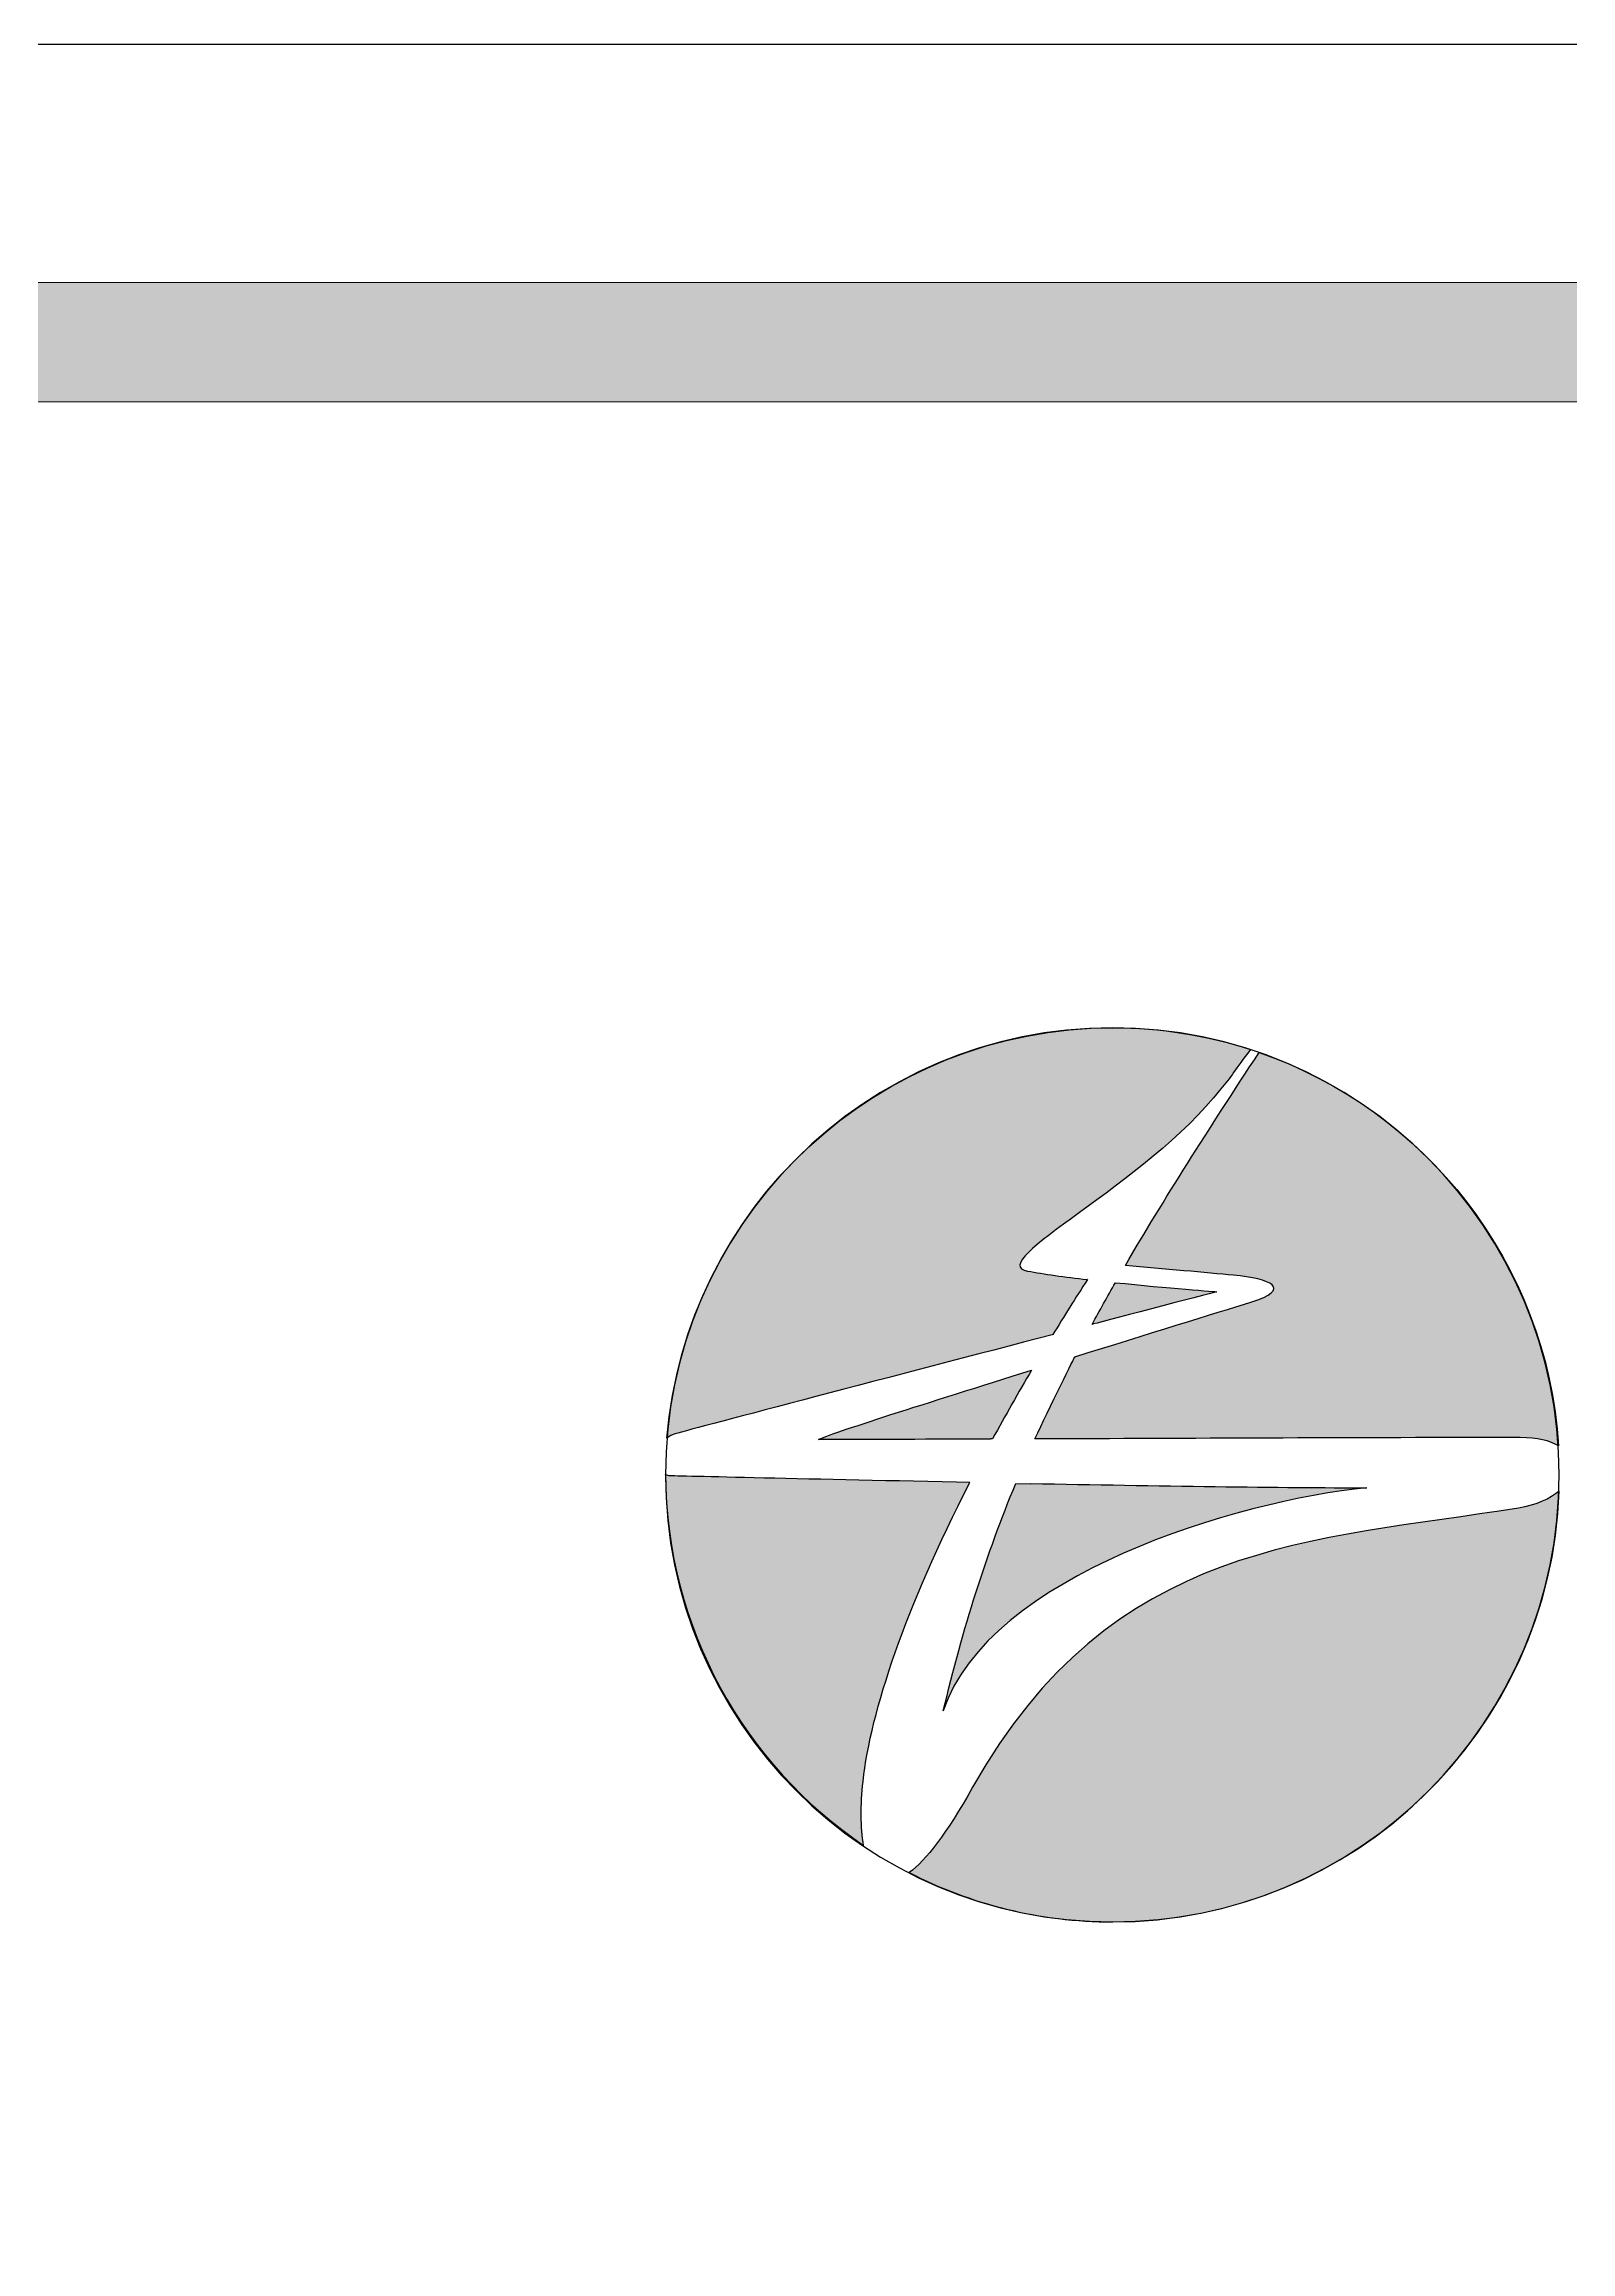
# Model space of a CAD drawing. Header units: millimetres. Extents: x 657.2 to 702.2, y 355.6 to 420.6.
# Drawn here: x 679.23 to 685.63, y 411.3 to 420.56 of the extents above; entities that cross this region are included whole.
import ezdxf
from ezdxf.enums import TextEntityAlignment as Align

# ---------------------------------------------------------------- set-up
doc = ezdxf.new("R2010")
doc.units = ezdxf.units.MM
doc.layers.add('GSBWFILL', color=1, linetype='Continuous', lineweight=0)
for name, color, linetype in [('L18', 4, 'Continuous'), ('L25', 1, 'Continuous'), ('L50', 7, 'Continuous'), ('TBLK18', 4, 'Continuous')]:
    doc.layers.add(name, color=color, linetype=linetype)
doc.styles.add('TSText', font='isocp2.shx')

# ---------------------------------------------------------------- blocks, each defined once
blk = doc.blocks.new('*U90')
at = {"layer": 'GSBWFILL'}
blk.add_hatch(color=256, dxfattribs=at).paths.add_polyline_path([(-379.9, -580), (380, -580, 0.4142136), (430, -530), (430, 530, 0.4142136), (380, 580), (-380, 580, 0.4142136), (-430, 530), (-430, -530, 0.4142136), (-380, -580), (-380, -570, -0.4142136), (-420, -530), (-420, 530, -0.4142136), (-380, 570), (380, 570, -0.4142136), (420, 530), (420, -530, -0.4142136), (380, -570), (-379.9, -570)])
at = {"layer": 'GSBWFILL', "linetype": 'Continuous'}
for points in [[(-380, -600), (380, -600, 0.4142136), (450, -530), (450, 530, 0.4142136), (380, 600), (-380, 600, 0.4142136), (-450, 530), (-450, -530, 0.4142136), (-380, -600)], [(-379.9, -580), (380, -580, 0.4142136), (430, -530), (430, 530, 0.4142136), (380, 580), (-380, 580, 0.4142136), (-430, 530), (-430, -530, 0.4142136), (-380, -580), (-380, -570, -0.4142136), (-420, -530), (-420, 530, -0.4142136), (-380, 570), (380, 570, -0.4142136), (420, 530), (420, -530, -0.4142136), (380, -570), (-379.9, -570), (-379.9, -580)]]:
    blk.add_lwpolyline(points, format="xyb", close=True, dxfattribs=at)
at = {"layer": 'GSBWFILL', "color": 250, "style": 'TSText'}
for s in ['levels:GSCOLORFILL|GSBWFILL|GSOUTLINE', 'panelStyle:MR-MMS-Litter.ssm', 'constructPanels:900|600|450', 'chevronShoulderRadius:300.000', 'panelBorderRadius:300.000', 'chevronTipRadius:300.000', 'panelRoundCorners:0', 'constructPanelMode:0', 'panelStation:none', 'panelWidthLock:1', 'panelHeightLock:1', 'heightRounding:0', 'panelName:name', 'panelQuantity:1', 'panelMaterial:0', 'legendMaterial:0', 'panelMounting:0', 'marginAlign:9', 'panelStandard:1', 'widthRounding:0', 'panelSizes:', 'panelShape:0', 'version:2']:
    blk.add_text(s, height=0.001, dxfattribs=at).set_placement((0, 599.998), align=Align.CENTER)
blk = doc.blocks.new('MRWA_Logo')
at = {"layer": 'TBLK18'}
h = blk.add_hatch(color=256, dxfattribs=at)
edge = h.paths.add_edge_path()
edge.add_spline(control_points=[(0, -6.225), (-0.728, -5.989), (-1.504, -5.861), (-2.31, -5.861), (-2.31, -5.861), (-6.248, -5.861), (-9.476, -8.893), (-9.789, -12.744), (-9.789, -12.744), (-9.746, -12.711), (-9.699, -12.685), (-9.65, -12.673), (-9.65, -12.673), (-9.26, -12.563), (-5.853, -11.671), (-3.325, -11.01), (-3.325, -11.01), (-3.325, -11.01), (-3.325, -11.01), (-3.325, -11.01), (-3.325, -11.01), (-3.325, -11.01), (-3.314, -11.007), (-3.314, -11.007), (-3.314, -11.007), (-3.13, -10.706), (-2.937, -10.398), (-2.736, -10.086), (-2.736, -10.086), (-2.736, -10.086), (-2.737, -10.086), (-2.737, -10.086), (-2.737, -10.086), (-2.737, -10.086), (-2.736, -10.085), (-2.736, -10.085), (-2.736, -10.085), (-3.114, -10.041), (-3.471, -9.993), (-3.738, -9.943), (-3.738, -9.943), (-4.493, -9.798), (-1.738, -8.484), (-0.499, -6.886), (-0.499, -6.886), (-0.326, -6.701), (-0.26, -6.563), (0, -6.225)], knot_values=[0, 0, 0, 0, 0.083333, 0.083333, 0.083333, 0.083333, 0.166667, 0.166667, 0.166667, 0.166667, 0.25, 0.25, 0.25, 0.25, 0.333333, 0.333333, 0.333333, 0.333333, 0.416667, 0.416667, 0.416667, 0.416667, 0.5, 0.5, 0.5, 0.5, 0.583333, 0.583333, 0.583333, 0.583333, 0.666667, 0.666667, 0.666667, 0.666667, 0.75, 0.75, 0.75, 0.75, 0.833333, 0.833333, 0.833333, 0.833333, 0.916667, 0.916667, 0.916667, 0.916667, 1, 1, 1, 1], degree=3, periodic=0)
h = blk.add_hatch(color=256, dxfattribs=at)
edge = h.paths.add_edge_path()
edge.add_spline(control_points=[(5.17, -12.874), (4.974, -9.808), (2.933, -7.242), (0.146, -6.274), (0.146, -6.274), (-0.715, -7.583), (-1.457, -8.747), (-2.099, -9.849), (-2.099, -9.849), (-2.099, -9.849), (-2.098, -9.849), (-2.098, -9.849), (-2.098, -9.849), (-2.098, -9.849), (-2.099, -9.851), (-2.099, -9.851), (-2.099, -9.851), (-1.459, -9.904), (-0.732, -9.971), (-0.286, -10.012), (-0.286, -10.012), (0.337, -10.069), (0.721, -10.239), (0.004, -10.465), (0.004, -10.465), (-0.596, -10.652), (-1.74, -11.005), (-2.946, -11.38), (-2.946, -11.38), (-2.931, -11.352), (-3.385, -12.249), (-3.615, -12.758), (-3.615, -12.758), (-3.615, -12.758), (-3.323, -12.758), (-3.323, -12.758), (-3.323, -12.758), (-3.323, -12.758), (-3.323, -12.758), (-3.323, -12.758), (-3.323, -12.758), (-0.779, -12.749), (1.835, -12.735), (4.526, -12.735), (4.526, -12.735), (4.812, -12.735), (5.026, -12.789), (5.17, -12.874)], knot_values=[0, 0, 0, 0, 0.083333, 0.083333, 0.083333, 0.083333, 0.166667, 0.166667, 0.166667, 0.166667, 0.25, 0.25, 0.25, 0.25, 0.333333, 0.333333, 0.333333, 0.333333, 0.416667, 0.416667, 0.416667, 0.416667, 0.5, 0.5, 0.5, 0.5, 0.583333, 0.583333, 0.583333, 0.583333, 0.666667, 0.666667, 0.666667, 0.666667, 0.75, 0.75, 0.75, 0.75, 0.833333, 0.833333, 0.833333, 0.833333, 0.916667, 0.916667, 0.916667, 0.916667, 1, 1, 1, 1], degree=3, periodic=0)
h = blk.add_hatch(color=256, dxfattribs=at)
edge = h.paths.add_edge_path()
edge.add_spline(control_points=[(-2.265, -10.137), (-2.4, -10.372), (-2.53, -10.605), (-2.656, -10.836), (-2.656, -10.836), (-2.653, -10.835), (-0.701, -10.325), (-0.562, -10.289), (-0.562, -10.289), (-0.562, -10.289), (-1.394, -10.227), (-2.262, -10.137), (-2.262, -10.137), (-2.262, -10.137), (-2.263, -10.137), (-2.263, -10.137), (-2.263, -10.137), (-2.263, -10.137), (-2.265, -10.137), (-2.265, -10.137)], knot_values=[0, 0, 0, 0, 0.2, 0.2, 0.2, 0.2, 0.4, 0.4, 0.4, 0.4, 0.6, 0.6, 0.6, 0.6, 0.8, 0.8, 0.8, 0.8, 1, 1, 1, 1], degree=3, periodic=0)
h = blk.add_hatch(color=256, dxfattribs=at)
edge = h.paths.add_edge_path()
edge.add_spline(control_points=[(-3.674, -11.607), (-5.395, -12.144), (-7.047, -12.668), (-7.248, -12.767), (-7.248, -12.767), (-6.296, -12.767), (-5.334, -12.765), (-4.362, -12.762), (-4.362, -12.762), (-4.362, -12.762), (-4.326, -12.759), (-4.326, -12.759), (-4.326, -12.759), (-4.116, -12.372), (-3.89, -11.973), (-3.674, -11.607), (-3.674, -11.607), (-3.674, -11.607), (-3.674, -11.607), (-3.674, -11.607)], knot_values=[0, 0, 0, 0, 0.2, 0.2, 0.2, 0.2, 0.4, 0.4, 0.4, 0.4, 0.6, 0.6, 0.6, 0.6, 0.8, 0.8, 0.8, 0.8, 1, 1, 1, 1], degree=3, periodic=0)
h = blk.add_hatch(color=256, dxfattribs=at)
edge = h.paths.add_edge_path()
edge.add_spline(control_points=[(-6.491, -19.577), (-8.485, -18.226), (-9.8, -15.938), (-9.813, -13.358), (-9.813, -13.358), (-9.797, -13.365), (-9.779, -13.371), (-9.76, -13.377), (-9.76, -13.377), (-9.76, -13.377), (-7.543, -13.431), (-4.929, -13.483), (-4.929, -13.483), (-4.929, -13.483), (-4.929, -13.483), (-4.929, -13.483), (-4.929, -13.483), (-4.929, -13.483), (-4.71, -13.488), (-4.71, -13.488), (-4.71, -13.488), (-5.788, -15.598), (-6.368, -17.317), (-6.499, -18.503), (-6.499, -18.503), (-6.543, -18.902), (-6.542, -19.281), (-6.491, -19.577)], knot_values=[0, 0, 0, 0, 0.142857, 0.142857, 0.142857, 0.142857, 0.285714, 0.285714, 0.285714, 0.285714, 0.428571, 0.428571, 0.428571, 0.428571, 0.571429, 0.571429, 0.571429, 0.571429, 0.714286, 0.714286, 0.714286, 0.714286, 0.857143, 0.857143, 0.857143, 0.857143, 1, 1, 1, 1], degree=3, periodic=0)
h = blk.add_hatch(color=256, dxfattribs=at)
edge = h.paths.add_edge_path()
edge.add_spline(control_points=[(5.181, -13.633), (5.036, -17.65), (1.736, -20.861), (-2.311, -20.861), (-2.311, -20.861), (-3.54, -20.861), (-4.699, -20.562), (-5.723, -20.034), (-5.723, -20.034), (-5.448, -19.826), (-5.097, -19.378), (-4.663, -18.603), (-4.663, -18.603), (-2.317, -14.44), (1.054, -14.478), (4.494, -13.918), (4.494, -13.918), (4.797, -13.868), (5.027, -13.762), (5.181, -13.633)], knot_values=[0, 0, 0, 0, 0.2, 0.2, 0.2, 0.2, 0.4, 0.4, 0.4, 0.4, 0.6, 0.6, 0.6, 0.6, 0.8, 0.8, 0.8, 0.8, 1, 1, 1, 1], degree=3, periodic=0)
h = blk.add_hatch(color=256, dxfattribs=at)
edge = h.paths.add_edge_path()
edge.add_spline(control_points=[(-3.938, -13.505), (-4.429, -14.697), (-4.825, -15.93), (-5.153, -17.32), (-5.153, -17.32), (-4.405, -15.044), (-0.204, -13.792), (1.953, -13.578), (1.953, -13.578), (0.579, -13.578), (-1.586, -13.546), (-3.683, -13.507), (-3.683, -13.507), (-3.683, -13.507), (-3.685, -13.51), (-3.685, -13.51), (-3.685, -13.51), (-3.685, -13.51), (-3.938, -13.505), (-3.938, -13.505)], knot_values=[0, 0, 0, 0, 0.2, 0.2, 0.2, 0.2, 0.4, 0.4, 0.4, 0.4, 0.6, 0.6, 0.6, 0.6, 0.8, 0.8, 0.8, 0.8, 1, 1, 1, 1], degree=3, periodic=0)
blk.add_ellipse((-2.317, -13.361), major_axis=(0, 7.5), ratio=0.999625, start_param=0, end_param=6.28318, dxfattribs=at)
for points, knots in [([(0, -6.225), (-0.728, -5.989), (-1.504, -5.861), (-2.31, -5.861), (-2.31, -5.861), (-6.248, -5.861), (-9.476, -8.893), (-9.789, -12.744), (-9.789, -12.744), (-9.746, -12.711), (-9.699, -12.685), (-9.65, -12.673), (-9.65, -12.673), (-9.26, -12.563), (-5.853, -11.671), (-3.325, -11.01), (-3.325, -11.01), (-3.325, -11.01), (-3.325, -11.01), (-3.325, -11.01), (-3.325, -11.01), (-3.325, -11.01), (-3.314, -11.007), (-3.314, -11.007), (-3.314, -11.007), (-3.13, -10.706), (-2.937, -10.398), (-2.736, -10.086), (-2.736, -10.086), (-2.736, -10.086), (-2.737, -10.086), (-2.737, -10.086), (-2.737, -10.086), (-2.737, -10.086), (-2.736, -10.085), (-2.736, -10.085), (-2.736, -10.085), (-3.114, -10.041), (-3.471, -9.993), (-3.738, -9.943), (-3.738, -9.943), (-4.493, -9.798), (-1.738, -8.484), (-0.499, -6.886), (-0.499, -6.886), (-0.326, -6.701), (-0.26, -6.563), (0, -6.225)], [0, 0, 0, 0, 0.083333, 0.083333, 0.083333, 0.083333, 0.166667, 0.166667, 0.166667, 0.166667, 0.25, 0.25, 0.25, 0.25, 0.333333, 0.333333, 0.333333, 0.333333, 0.416667, 0.416667, 0.416667, 0.416667, 0.5, 0.5, 0.5, 0.5, 0.583333, 0.583333, 0.583333, 0.583333, 0.666667, 0.666667, 0.666667, 0.666667, 0.75, 0.75, 0.75, 0.75, 0.833333, 0.833333, 0.833333, 0.833333, 0.916667, 0.916667, 0.916667, 0.916667, 1, 1, 1, 1]), ([(5.17, -12.874), (4.974, -9.808), (2.933, -7.242), (0.146, -6.274), (0.146, -6.274), (-0.715, -7.583), (-1.457, -8.747), (-2.099, -9.849), (-2.099, -9.849), (-2.099, -9.849), (-2.098, -9.849), (-2.098, -9.849), (-2.098, -9.849), (-2.098, -9.849), (-2.099, -9.851), (-2.099, -9.851), (-2.099, -9.851), (-1.459, -9.904), (-0.732, -9.971), (-0.286, -10.012), (-0.286, -10.012), (0.337, -10.069), (0.721, -10.239), (0.004, -10.465), (0.004, -10.465), (-0.596, -10.652), (-1.74, -11.005), (-2.946, -11.38), (-2.946, -11.38), (-2.931, -11.352), (-3.385, -12.249), (-3.615, -12.758), (-3.615, -12.758), (-3.615, -12.758), (-3.323, -12.758), (-3.323, -12.758), (-3.323, -12.758), (-3.323, -12.758), (-3.323, -12.758), (-3.323, -12.758), (-3.323, -12.758), (-0.779, -12.749), (1.835, -12.735), (4.526, -12.735), (4.526, -12.735), (4.812, -12.735), (5.026, -12.789), (5.17, -12.874)], [0, 0, 0, 0, 0.083333, 0.083333, 0.083333, 0.083333, 0.166667, 0.166667, 0.166667, 0.166667, 0.25, 0.25, 0.25, 0.25, 0.333333, 0.333333, 0.333333, 0.333333, 0.416667, 0.416667, 0.416667, 0.416667, 0.5, 0.5, 0.5, 0.5, 0.583333, 0.583333, 0.583333, 0.583333, 0.666667, 0.666667, 0.666667, 0.666667, 0.75, 0.75, 0.75, 0.75, 0.833333, 0.833333, 0.833333, 0.833333, 0.916667, 0.916667, 0.916667, 0.916667, 1, 1, 1, 1]), ([(-2.265, -10.137), (-2.4, -10.372), (-2.53, -10.605), (-2.656, -10.836), (-2.656, -10.836), (-2.653, -10.835), (-0.701, -10.325), (-0.562, -10.289), (-0.562, -10.289), (-0.562, -10.289), (-1.394, -10.227), (-2.262, -10.137), (-2.262, -10.137), (-2.262, -10.137), (-2.263, -10.137), (-2.263, -10.137), (-2.263, -10.137), (-2.263, -10.137), (-2.265, -10.137), (-2.265, -10.137)], [0, 0, 0, 0, 0.2, 0.2, 0.2, 0.2, 0.4, 0.4, 0.4, 0.4, 0.6, 0.6, 0.6, 0.6, 0.8, 0.8, 0.8, 0.8, 1, 1, 1, 1]), ([(-2.265, -10.137), (-2.4, -10.372), (-2.53, -10.605), (-2.656, -10.836), (-2.656, -10.836), (-2.653, -10.835), (-0.701, -10.325), (-0.562, -10.289), (-0.562, -10.289), (-0.562, -10.289), (-1.394, -10.227), (-2.262, -10.137), (-2.262, -10.137), (-2.262, -10.137), (-2.263, -10.137), (-2.263, -10.137), (-2.263, -10.137), (-2.263, -10.137), (-2.265, -10.137), (-2.265, -10.137)], [0, 0, 0, 0, 0.2, 0.2, 0.2, 0.2, 0.4, 0.4, 0.4, 0.4, 0.6, 0.6, 0.6, 0.6, 0.8, 0.8, 0.8, 0.8, 1, 1, 1, 1]), ([(-3.674, -11.607), (-5.395, -12.144), (-7.047, -12.668), (-7.248, -12.767), (-7.248, -12.767), (-6.296, -12.767), (-5.334, -12.765), (-4.362, -12.762), (-4.362, -12.762), (-4.362, -12.762), (-4.36, -12.759), (-4.36, -12.759), (-4.36, -12.759), (-4.36, -12.759), (-4.326, -12.759), (-4.326, -12.759), (-4.326, -12.759), (-4.116, -12.372), (-3.89, -11.973), (-3.674, -11.607), (-3.674, -11.607), (-3.674, -11.607), (-3.674, -11.607), (-3.674, -11.607)], [0, 0, 0, 0, 0.166667, 0.166667, 0.166667, 0.166667, 0.333333, 0.333333, 0.333333, 0.333333, 0.5, 0.5, 0.5, 0.5, 0.666667, 0.666667, 0.666667, 0.666667, 0.833333, 0.833333, 0.833333, 0.833333, 1, 1, 1, 1]), ([(-3.674, -11.607), (-5.395, -12.144), (-7.047, -12.668), (-7.248, -12.767), (-7.248, -12.767), (-6.296, -12.767), (-5.334, -12.765), (-4.362, -12.762), (-4.362, -12.762), (-4.362, -12.762), (-4.326, -12.759), (-4.326, -12.759), (-4.326, -12.759), (-4.116, -12.372), (-3.89, -11.973), (-3.674, -11.607), (-3.674, -11.607), (-3.674, -11.607), (-3.674, -11.607), (-3.674, -11.607)], [0, 0, 0, 0, 0.2, 0.2, 0.2, 0.2, 0.4, 0.4, 0.4, 0.4, 0.6, 0.6, 0.6, 0.6, 0.8, 0.8, 0.8, 0.8, 1, 1, 1, 1]), ([(-9.814, -13.357), (-9.814, -13.357), (-9.814, -13.358), (-9.814, -13.358), (-9.814, -13.358), (-9.814, -13.358), (-9.812, -13.358), (-9.812, -13.358), (-9.812, -13.358), (-9.812, -13.358), (-9.814, -13.357), (-9.814, -13.357)], [0, 0, 0, 0, 0.333333, 0.333333, 0.333333, 0.333333, 0.666667, 0.666667, 0.666667, 0.666667, 1, 1, 1, 1]), ([(-6.491, -19.577), (-8.485, -18.226), (-9.8, -15.938), (-9.813, -13.358), (-9.813, -13.358), (-9.797, -13.365), (-9.779, -13.371), (-9.76, -13.377), (-9.76, -13.377), (-9.76, -13.377), (-7.543, -13.431), (-4.929, -13.483), (-4.929, -13.483), (-4.929, -13.483), (-4.929, -13.483), (-4.929, -13.483), (-4.929, -13.483), (-4.929, -13.483), (-4.71, -13.488), (-4.71, -13.488), (-4.71, -13.488), (-5.788, -15.598), (-6.368, -17.317), (-6.499, -18.503), (-6.499, -18.503), (-6.543, -18.902), (-6.542, -19.281), (-6.491, -19.577)], [0, 0, 0, 0, 0.142857, 0.142857, 0.142857, 0.142857, 0.285714, 0.285714, 0.285714, 0.285714, 0.428571, 0.428571, 0.428571, 0.428571, 0.571429, 0.571429, 0.571429, 0.571429, 0.714286, 0.714286, 0.714286, 0.714286, 0.857143, 0.857143, 0.857143, 0.857143, 1, 1, 1, 1]), ([(5.181, -13.633), (5.036, -17.65), (1.736, -20.861), (-2.311, -20.861), (-2.311, -20.861), (-3.54, -20.861), (-4.699, -20.562), (-5.723, -20.034), (-5.723, -20.034), (-5.448, -19.826), (-5.097, -19.378), (-4.663, -18.603), (-4.663, -18.603), (-2.317, -14.44), (1.054, -14.478), (4.494, -13.918), (4.494, -13.918), (4.797, -13.868), (5.027, -13.762), (5.181, -13.633)], [0, 0, 0, 0, 0.2, 0.2, 0.2, 0.2, 0.4, 0.4, 0.4, 0.4, 0.6, 0.6, 0.6, 0.6, 0.8, 0.8, 0.8, 0.8, 1, 1, 1, 1]), ([(-3.938, -13.505), (-4.429, -14.697), (-4.825, -15.93), (-5.153, -17.32), (-5.153, -17.32), (-4.405, -15.044), (-0.204, -13.792), (1.953, -13.578), (1.953, -13.578), (0.579, -13.578), (-1.586, -13.546), (-3.683, -13.507), (-3.683, -13.507), (-3.683, -13.507), (-3.685, -13.51), (-3.685, -13.51), (-3.685, -13.51), (-3.685, -13.51), (-3.938, -13.505), (-3.938, -13.505)], [0, 0, 0, 0, 0.2, 0.2, 0.2, 0.2, 0.4, 0.4, 0.4, 0.4, 0.6, 0.6, 0.6, 0.6, 0.8, 0.8, 0.8, 0.8, 1, 1, 1, 1])]:
    blk.add_open_spline(points, degree=3, knots=knots, dxfattribs=at)

msp = doc.modelspace()

# ---------------------------------------------------------------- linework, layer by layer
at = {"layer": 'L50'}
msp.add_lwpolyline([(660.6789, 420.5607), (698.6789, 420.5607, -0.414214), (702.1789, 417.0607), (702.1789, 364.0607, -0.414214), (698.6789, 360.5607), (660.6789, 360.5607, -0.414214), (657.1789, 364.0607), (657.1789, 417.0607, -0.414214)], format="xyb", close=True, dxfattribs=at)

# ---------------------------------------------------------------- block references
at = {"layer": 'L18', "xscale": 0.25, "yscale": 0.25, "zscale": 0.25}
msp.add_blockref('MRWA_Logo', (684.2877, 417.9005), dxfattribs=at)
at = {"layer": 'L25', "xscale": 0.05, "yscale": 0.05, "zscale": 0.05}
msp.add_blockref('*U90', (679.6789, 390.5607), dxfattribs=at)

doc.saveas('drawing.dxf')
